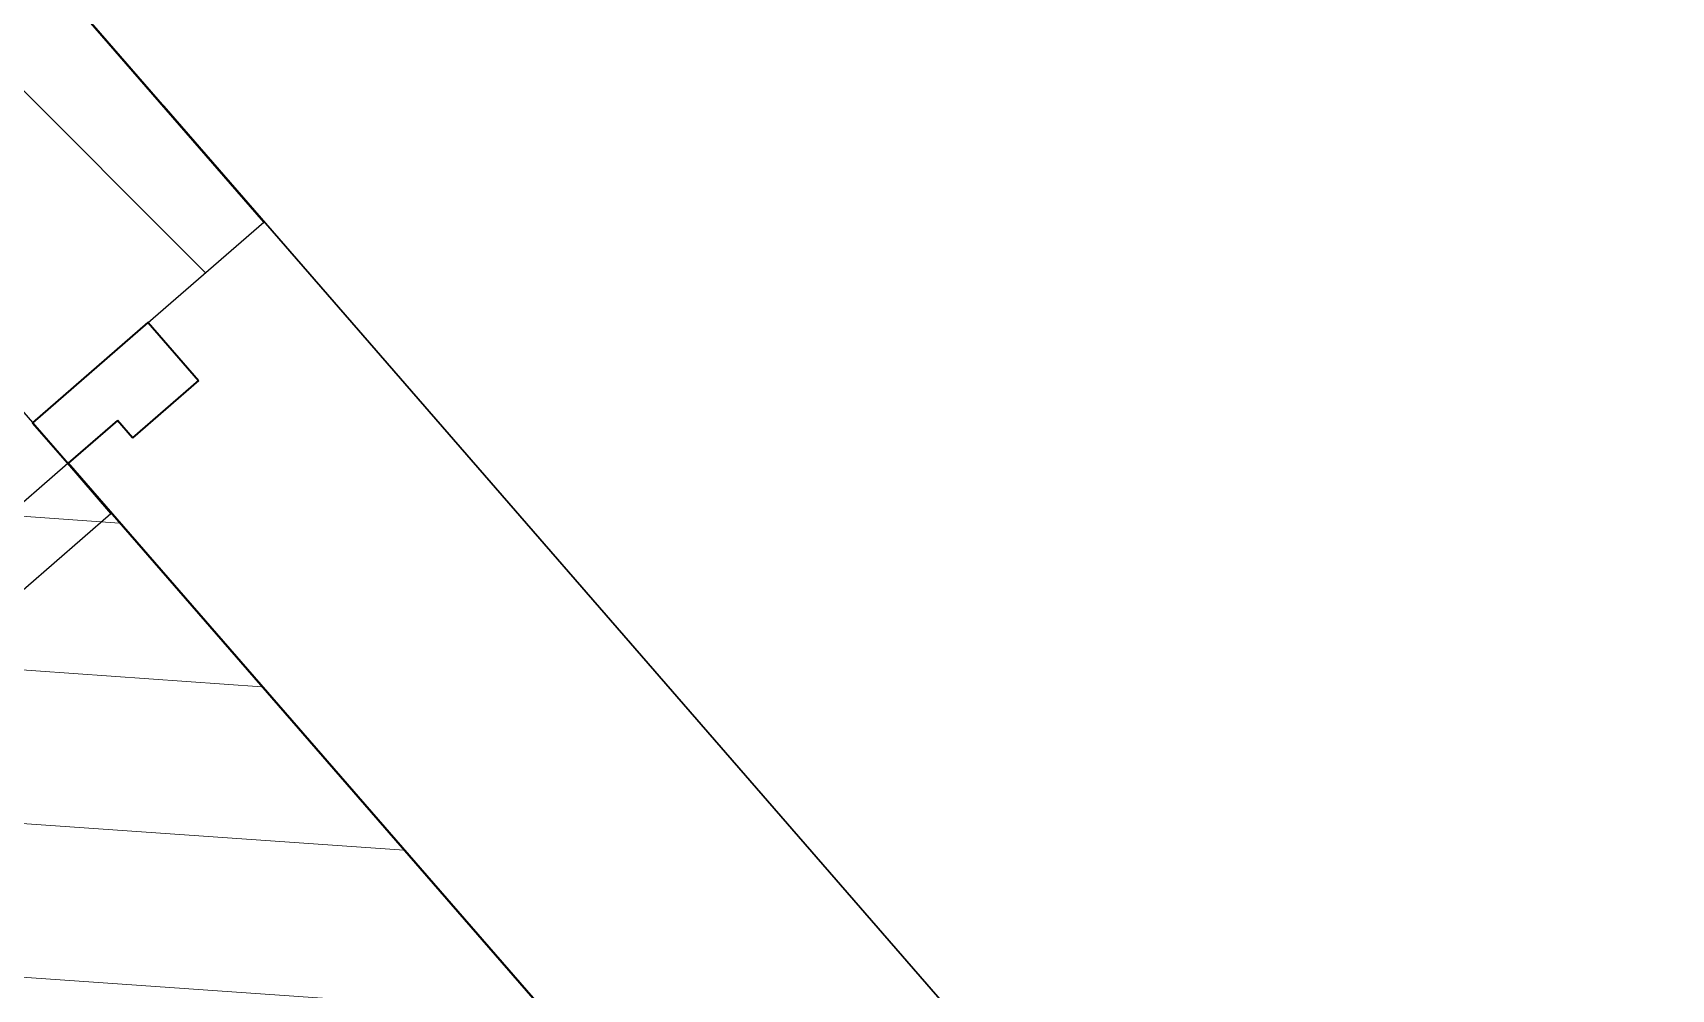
# Model space of a CAD drawing. Header units: millimetres. Extents: x -25371 to 2282244, y -90657 to 147824.
# Drawn here: x 2098836 to 2099905, y 18316 to 18940 of the extents above; entities that cross this region are included whole.
import ezdxf

# ---------------------------------------------------------------- set-up
doc = ezdxf.new("R2010")
doc.units = ezdxf.units.MM
doc.layers.add('000 - EXISTING_BUILDING_MAIN_COLOR_1', color=7, linetype='Continuous')
doc.layers.add('000 - EXISTING_BUILDING_MAIN_COLOR_251', color=7, linetype='Continuous')

# ---------------------------------------------------------------- blocks, each defined once
blk = doc.blocks.new('DPA_DR-SG-SW2 - D5_1100x2150 mm PB-5440788-2505-01 EGRESS LEVEL PLAN')
at = {"layer": '000 - EXISTING_BUILDING_MAIN_COLOR_251', "color": 7}
for p, q in [((471.9999999999933, 1136.349999999998), (471.9999999999933, 106.3499999999984)), ((514.9999999999947, 106.3499999999984), (514.9999999999947, 1136.349999999998)), ((471.9999999999933, 106.3499999999984), (514.9999999999947, 106.3499999999984)), ((549.999999999997, 106.3499999999999), (514.9999999999962, 106.3499999999999)), ((514.9999999999962, 106.0220945634495), (514.9999999999962, 63.34999999999819)), ((549.999999999997, 6.350000000001604), (549.999999999997, 106.0220945634496)), ((514.9999999999962, 63.34999999999819), (499.9999999999962, 63.34999999999819)), ((499.9999999999962, 63.34999999999819), (499.9999999999962, 6.350000000001602)), ((499.9999999999962, 6.350000000001604), (549.999999999997, 6.350000000001604))]:
    blk.add_line(p, q, dxfattribs=at)
at = {"layer": '000 - EXISTING_BUILDING_MAIN_COLOR_251', "color": 7, "lineweight": 35}
for p, q in [((514.9999999999962, 106.3499999999999), (549.999999999997, 106.3499999999999)), ((514.9999999999962, 63.3499999999982), (514.9999999999962, 106.0220945634496)), ((549.999999999997, 106.0220945634496), (549.999999999997, 6.350000000001602)), ((499.9999999999962, 6.350000000001619), (499.9999999999962, 63.3499999999982)), ((499.9999999999962, 63.3499999999982), (514.9999999999962, 63.3499999999982)), ((549.999999999997, 6.350000000001619), (499.9999999999962, 6.350000000001619))]:
    blk.add_line(p, q, dxfattribs=at)
blk = doc.blocks.new('DPA_DR-SG-SW - D4_1100x2150 mm-V81-2505-01 EGRESS LEVEL PLAN')
at = {"layer": '000 - EXISTING_BUILDING_MAIN_COLOR_251', "color": 7, "lineweight": 35}
for p, q in [((-515.0000000000014, 106.3499999999999), (-550.0000000000022, 106.3499999999999)), ((-550.0000000000022, 106.3499999999999), (464.978148617228, 106.3499999999999)), ((464.9781486172183, 106.3499999999999), (-515.0000000000015, 106.3499999999999))]:
    blk.add_line(p, q, dxfattribs=at)
blk = doc.blocks.new('A$C4b8f3cd2')
at = {"layer": '000 - EXISTING_BUILDING_MAIN_COLOR_251', "lineweight": 9}
h = blk.add_hatch(dxfattribs=at)
h.set_pattern_fill('FP_46', style=0, pattern_type=2)
h.set_pattern_definition([(86.00000000000001, (-24258.21549769182, 8816.585454047003), (-99.75640502598242, 6.975647374412524), [])])
h.paths.add_polyline_path([(-21586.96074434055, 3993.6404313314), (-20304.1704081847, 5109.187536914502), (-20828.80162416201, 5712.705992922522), (-20828.80161848536, 5712.708501325769), (-19923.26024840336, 6499.883604881978), (-20710.53108319198, 7405.535101222998), (-22899.0788033756, 5503.059592989462), (-21587.17414986208, 3993.885926301264)])
h = blk.add_hatch(dxfattribs=at)
h.set_pattern_fill('FP_3', style=0, pattern_type=2)
h.set_pattern_definition([(45, (-24258.21549769182, 8816.585454047003), (-106.0660171779821, 106.0660171779821), [])])
h.paths.add_polyline_path([(-21455.96488876536, 3842.945271586076), (-21229.56850614643, 4039.748644486255), (-21361.30755008582, 4189.797762571626), (-21586.96074434055, 3993.6404313314), (-21457.20482895372, 3844.371659605654)])
h.paths.add_polyline_path([(-20399.38796790136, 4761.413576375819), (-19269.25272615091, 5744.322417554842), (-19400.21855476376, 5894.980894717709), (-20530.38464943116, 4912.108020258491), (-20409.89049239864, 4773.495348753528)])
at = {"layer": '000 - EXISTING_BUILDING_MAIN_COLOR_1', "color": 7}
for p, q in [((-19269.02576875529, 5743.587968187047), (-21453.82420862623, 3844.371659605669)), ((-19269.02576875524, 5743.587968187035), (-21453.82420862623, 3844.371659605637)), ((-20399.38796790136, 4761.413576375821), (-19269.00651358347, 5744.039183287819)), ((-21586.96074434055, 3993.640431331405), (-20303.95528286241, 5108.940063540138)), ((-20530.38464837719, 4912.108019046009), (-20464.99387080042, 4836.884534398099)), ((-20556.79948330094, 4889.145952589575), (-21334.15035093046, 4213.405152729359)), ((-21334.15035093046, 4213.405152729359), (-20556.79948330094, 4889.145952589575)), ((-20556.79948330094, 4889.145952589575), (-21334.15035093046, 4213.405152729359)), ((-21334.15035093046, 4213.405152729359), (-20556.79948330094, 4889.145952589575)), ((-21322.81321721716, 4223.260375615432), (-20556.79948473896, 4889.145954243822)), ((-20464.99387080042, 4836.884534398099), (-20399.38796790136, 4761.413576375821)), ((-20323.68539416289, 4826.786342909982), (-21453.82420862623, 3844.371659605657)), ((-21453.82420862623, 3844.371659605657), (-20323.68539416289, 4826.786342909982)), ((-20361.42087317404, 4793.983391460424), (-21191.60141141911, 4072.318459570876))]:
    blk.add_line(p, q, dxfattribs=at)
at = {"layer": '000 - EXISTING_BUILDING_MAIN_COLOR_251', "color": 7}
for name, p, rotation in [('DPA_DR-SG-SW2 - D5_1100x2150 mm PB-5440788-2505-01 EGRESS LEVEL PLAN', (-20875.91816508886, 4471.259662618911), 40.99999999999989), ('DPA_DR-SG-SW - D4_1100x2150 mm-V81-2505-01 EGRESS LEVEL PLAN', (-20837.95107036154, 4503.829477703517), 40.99999999999932)]:
    blk.add_blockref(name, p, dxfattribs=dict(at, rotation=rotation))

msp = doc.modelspace()

# ---------------------------------------------------------------- block references
at = {"color": 7, "rotation": 89.99999999999999}
msp.add_blockref('A$C4b8f3cd2', (2103748.229357314, 39215.79320159532), dxfattribs=at)

doc.saveas('drawing.dxf')
